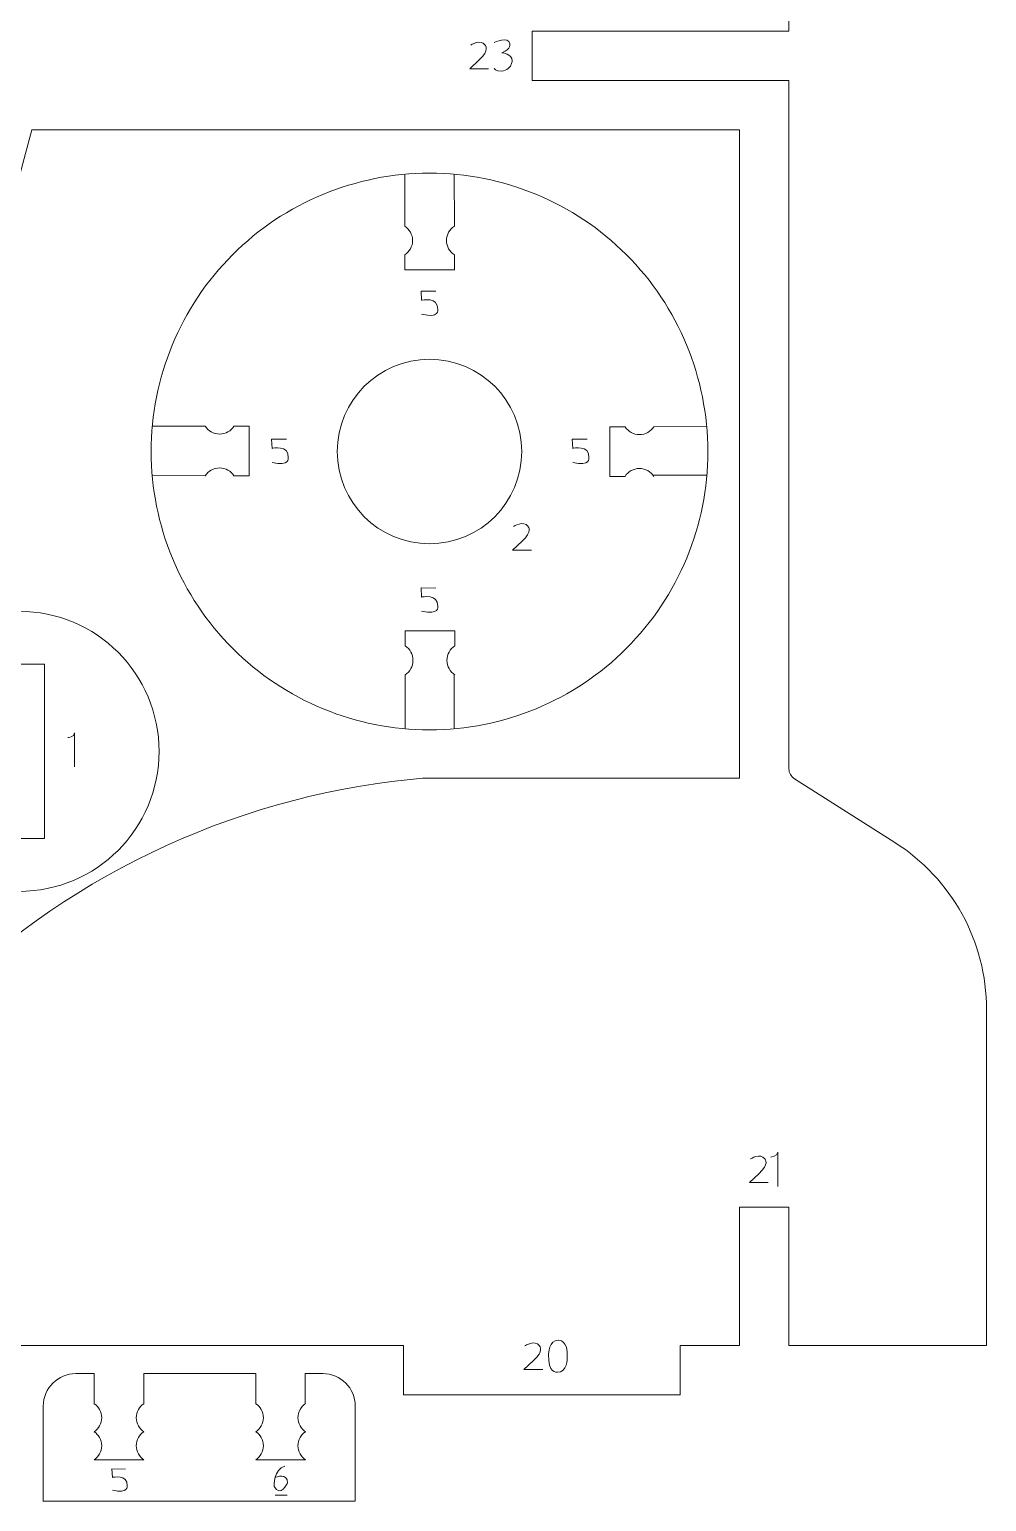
# Model space of a CAD drawing. Header units: centimetres. Extents: x -25 to 25, y -32.5 to 32.5.
# Drawn here: x 9 to 14.87, y -12.8 to -3.77 of the extents above; entities that cross this region are included whole.
import ezdxf

# ---------------------------------------------------------------- set-up
doc = ezdxf.new("R2010")
doc.units = ezdxf.units.CM
doc.header["$MEASUREMENT"] = 0
doc.layers.add('Capa 1', color=7, linetype='Continuous')

msp = doc.modelspace()

# ---------------------------------------------------------------- linework, layer by layer
at = {"layer": 'Capa 1', "color": 18, "lineweight": 9}
for points, knots in [([(13.41842, -3.47706), (13.48267, -3.47702), (13.54433, -3.50248), (13.58978, -3.54789), (13.58978, -3.54789), (13.63523, -3.5933), (13.66077, -3.65521), (13.66082, -3.71942), (13.66082, -3.71942), (13.66082, -3.71942), (13.66082, -3.78002), (13.66082, -3.78002), (13.66082, -3.78002), (13.66082, -3.78002), (12.08529, -3.78002), (12.08529, -3.78002), (12.08529, -3.78002), (12.08529, -3.78002), (12.08529, -4.08302), (12.08529, -4.08302), (12.08529, -4.08302), (12.08529, -4.08302), (13.66082, -4.08302), (13.66082, -4.08302), (13.66082, -4.08302), (13.66082, -4.08302), (13.66082, -8.30268), (13.66082, -8.30268), (13.66082, -8.30268), (13.66082, -8.32759), (13.67355, -8.35072), (13.69455, -8.36408), (13.69455, -8.36408), (13.69455, -8.36408), (14.3107, -8.75548), (14.3107, -8.75548), (14.3107, -8.75548), (14.66064, -8.97773), (14.87269, -9.3639), (14.87278, -9.77847), (14.87278, -9.77847), (14.87278, -9.77847), (14.87278, -11.83939), (14.87278, -11.83939), (14.87278, -11.83939), (14.87278, -11.83939), (13.66082, -11.83939), (13.66082, -11.83939), (13.66082, -11.83939), (13.66082, -11.83939), (13.66082, -10.99107), (13.66082, -10.99107), (13.66082, -10.99107), (13.66082, -10.99107), (13.35786, -10.99107), (13.35786, -10.99107), (13.35786, -10.99107), (13.35786, -10.99107), (13.35786, -11.83939), (13.35786, -11.83939), (13.35786, -11.83939), (13.35786, -11.83939), (12.99426, -11.83939), (12.99426, -11.83939), (12.99426, -11.83939), (12.99426, -11.83939), (12.99426, -12.14239), (12.99426, -12.14239), (12.99426, -12.14239), (12.99426, -12.14239), (11.29753, -12.14239), (11.29753, -12.14239), (11.29753, -12.14239), (11.29753, -12.14239), (11.29753, -11.83939), (11.29753, -11.83939), (11.29753, -11.83939), (11.29753, -11.83939), (7.60113, -11.83939), (7.60113, -11.83939), (7.60113, -11.83939), (7.60113, -11.83939), (7.60113, -8.50659), (7.60113, -8.50659), (7.60113, -8.50659), (7.60113, -8.50659), (8.36101, -5.67064), (8.36101, -5.67064), (8.36101, -5.67064), (8.36101, -5.67064), (8.18816, -5.67064), (8.18816, -5.67064)], [0, 0, 0, 0, 0.0416667, 0.0416667, 0.0416667, 0.0416667, 0.0833333, 0.0833333, 0.0833333, 0.0833333, 0.125, 0.125, 0.125, 0.125, 0.1666667, 0.1666667, 0.1666667, 0.1666667, 0.2083333, 0.2083333, 0.2083333, 0.2083333, 0.25, 0.25, 0.25, 0.25, 0.2916667, 0.2916667, 0.2916667, 0.2916667, 0.3333333, 0.3333333, 0.3333333, 0.3333333, 0.375, 0.375, 0.375, 0.375, 0.4166667, 0.4166667, 0.4166667, 0.4166667, 0.4583333, 0.4583333, 0.4583333, 0.4583333, 0.5, 0.5, 0.5, 0.5, 0.5416667, 0.5416667, 0.5416667, 0.5416667, 0.5833333, 0.5833333, 0.5833333, 0.5833333, 0.625, 0.625, 0.625, 0.625, 0.6666667, 0.6666667, 0.6666667, 0.6666667, 0.7083333, 0.7083333, 0.7083333, 0.7083333, 0.75, 0.75, 0.75, 0.75, 0.7916667, 0.7916667, 0.7916667, 0.7916667, 0.8333333, 0.8333333, 0.8333333, 0.8333333, 0.875, 0.875, 0.875, 0.875, 0.9166667, 0.9166667, 0.9166667, 0.9166667, 1, 1, 1, 1]), ([(11.41394, -8.36154), (11.41394, -8.36154), (11.22569, -8.38063), (11.22569, -8.38063), (11.22569, -8.38063), (10.1247, -8.52174), (9.10701, -9.039), (8.34446, -9.84557), (8.34446, -9.84557), (8.34446, -9.84557), (8.18613, -10.02151), (8.18613, -10.02151), (8.18613, -10.02151), (8.18613, -10.02151), (7.90413, -10.02151), (7.90413, -10.02151), (7.90413, -10.02151), (7.90413, -10.02151), (7.90413, -8.54648), (7.90413, -8.54648), (7.90413, -8.54648), (7.90413, -8.54648), (9.01891, -4.38602), (9.01891, -4.38602), (9.01891, -4.38602), (9.01891, -4.38602), (13.35786, -4.38602), (13.35786, -4.38602), (13.35786, -4.38602), (13.35786, -4.38602), (13.35786, -8.36154), (13.35786, -8.36154), (13.35786, -8.36154), (13.35786, -8.36154), (11.41394, -8.36154), (11.41394, -8.36154)], [0, 0, 0, 0, 0.1, 0.1, 0.1, 0.1, 0.2, 0.2, 0.2, 0.2, 0.3, 0.3, 0.3, 0.3, 0.4, 0.4, 0.4, 0.4, 0.5, 0.5, 0.5, 0.5, 0.6, 0.6, 0.6, 0.6, 0.7, 0.7, 0.7, 0.7, 0.8, 0.8, 0.8, 0.8, 1, 1, 1, 1])]:
    msp.add_open_spline(points, degree=3, knots=knots, dxfattribs=at)
at = {"layer": 'Capa 1', "color": 22, "lineweight": 5}
for points, knots in [([(11.70915, -3.8665), (11.70915, -3.8665), (11.77098, -3.82569), (11.79814, -3.8665), (11.79814, -3.8665), (11.79814, -3.8665), (11.82906, -3.8974), (11.76107, -3.95674)], [0, 0, 0, 0, 0.3333333, 0.3333333, 0.3333333, 0.3333333, 1, 1, 1, 1]), ([(11.85361, -4.0079), (11.85361, -4.0079), (11.86084, -4.02638), (11.89689, -4.02518), (11.89689, -4.02518), (11.9156, -4.02456), (11.929, -4.01787), (11.93872, -4.01022), (11.93872, -4.01022), (11.96242, -3.99152), (11.96364, -3.96248), (11.96364, -3.96248), (11.96364, -3.96248), (11.96242, -3.92077), (11.9012, -3.91273), (11.9012, -3.91273), (11.9012, -3.91273), (11.96116, -3.89044), (11.94879, -3.85831), (11.94879, -3.85831), (11.94879, -3.85831), (11.94015, -3.80888), (11.85361, -3.85087), (11.85361, -3.85087)], [0, 0, 0, 0, 0.1428571, 0.1428571, 0.1428571, 0.1428571, 0.2857143, 0.2857143, 0.2857143, 0.2857143, 0.4285714, 0.4285714, 0.4285714, 0.4285714, 0.5714286, 0.5714286, 0.5714286, 0.5714286, 0.7142857, 0.7142857, 0.7142857, 0.7142857, 1, 1, 1, 1]), ([(11.76107, -3.95674), (11.76107, -3.95674), (11.70299, -4.01112), (11.70299, -4.01112), (11.70299, -4.01112), (11.70299, -4.01112), (11.81831, -4.01112), (11.81831, -4.01112)], [0, 0, 0, 0, 0.3333333, 0.3333333, 0.3333333, 0.3333333, 1, 1, 1, 1]), ([(11.49633, -5.37459), (11.49633, -5.37459), (11.40486, -5.37404), (11.40486, -5.37404), (11.40486, -5.37404), (11.40486, -5.37404), (11.40815, -5.43042), (11.40815, -5.43042)], [0, 0, 0, 0, 0.3333333, 0.3333333, 0.3333333, 0.3333333, 1, 1, 1, 1]), ([(11.40815, -5.43042), (11.40815, -5.43042), (11.51324, -5.40636), (11.50706, -5.48759), (11.50706, -5.48759), (11.50706, -5.48759), (11.51817, -5.54328), (11.40815, -5.51607)], [0, 0, 0, 0, 0.3333333, 0.3333333, 0.3333333, 0.3333333, 1, 1, 1, 1]), ([(10.57991, -6.283), (10.57991, -6.283), (10.48844, -6.28245), (10.48844, -6.28245), (10.48844, -6.28245), (10.48844, -6.28245), (10.49173, -6.33883), (10.49173, -6.33883)], [0, 0, 0, 0, 0.3333333, 0.3333333, 0.3333333, 0.3333333, 1, 1, 1, 1]), ([(10.49173, -6.33883), (10.49173, -6.33883), (10.59682, -6.31477), (10.59064, -6.396), (10.59064, -6.396), (10.59064, -6.396), (10.60175, -6.45169), (10.49173, -6.42448)], [0, 0, 0, 0, 0.3333333, 0.3333333, 0.3333333, 0.3333333, 1, 1, 1, 1]), ([(12.42317, -6.283), (12.42317, -6.283), (12.3317, -6.28245), (12.3317, -6.28245), (12.3317, -6.28245), (12.3317, -6.28245), (12.33499, -6.33883), (12.33499, -6.33883)], [0, 0, 0, 0, 0.3333333, 0.3333333, 0.3333333, 0.3333333, 1, 1, 1, 1]), ([(12.33499, -6.33883), (12.33499, -6.33883), (12.44008, -6.31477), (12.4339, -6.396), (12.4339, -6.396), (12.4339, -6.396), (12.44501, -6.45169), (12.33499, -6.42448)], [0, 0, 0, 0, 0.3333333, 0.3333333, 0.3333333, 0.3333333, 1, 1, 1, 1]), ([(11.97221, -6.81778), (11.97221, -6.81778), (12.03404, -6.77697), (12.0612, -6.81778), (12.0612, -6.81778), (12.0612, -6.81778), (12.09212, -6.84868), (12.02413, -6.90802)], [0, 0, 0, 0, 0.3333333, 0.3333333, 0.3333333, 0.3333333, 1, 1, 1, 1]), ([(12.02413, -6.90802), (12.02413, -6.90802), (11.96605, -6.9624), (11.96605, -6.9624), (11.96605, -6.9624), (11.96605, -6.9624), (12.08137, -6.9624), (12.08137, -6.9624)], [0, 0, 0, 0, 0.3333333, 0.3333333, 0.3333333, 0.3333333, 1, 1, 1, 1]), ([(11.49633, -7.19491), (11.49633, -7.19491), (11.40486, -7.19436), (11.40486, -7.19436), (11.40486, -7.19436), (11.40486, -7.19436), (11.40815, -7.25074), (11.40815, -7.25074)], [0, 0, 0, 0, 0.3333333, 0.3333333, 0.3333333, 0.3333333, 1, 1, 1, 1]), ([(11.40815, -7.25074), (11.40815, -7.25074), (11.51324, -7.22668), (11.50706, -7.30791), (11.50706, -7.30791), (11.50706, -7.30791), (11.51817, -7.3636), (11.40815, -7.33639)], [0, 0, 0, 0, 0.3333333, 0.3333333, 0.3333333, 0.3333333, 1, 1, 1, 1]), ([(13.42439, -10.69562), (13.42439, -10.69562), (13.48622, -10.65481), (13.51338, -10.69562), (13.51338, -10.69562), (13.51338, -10.69562), (13.5443, -10.72652), (13.47631, -10.78586)], [0, 0, 0, 0, 0.3333333, 0.3333333, 0.3333333, 0.3333333, 1, 1, 1, 1]), ([(13.47631, -10.78586), (13.47631, -10.78586), (13.41823, -10.84024), (13.41823, -10.84024), (13.41823, -10.84024), (13.41823, -10.84024), (13.53355, -10.84024), (13.53355, -10.84024)], [0, 0, 0, 0, 0.3333333, 0.3333333, 0.3333333, 0.3333333, 1, 1, 1, 1]), ([(12.04199, -11.8416), (12.04199, -11.8416), (12.10382, -11.80079), (12.13098, -11.8416), (12.13098, -11.8416), (12.13098, -11.8416), (12.1619, -11.8725), (12.09391, -11.93184)], [0, 0, 0, 0, 0.3333333, 0.3333333, 0.3333333, 0.3333333, 1, 1, 1, 1]), ([(12.24069, -12.00271), (12.24069, -12.00271), (12.18107, -12.0104), (12.18708, -11.8935), (12.18708, -11.8935), (12.18708, -11.8935), (12.18708, -11.80444), (12.24801, -11.80674)], [0, 0, 0, 0, 0.3333333, 0.3333333, 0.3333333, 0.3333333, 1, 1, 1, 1]), ([(12.24801, -11.80693), (12.24801, -11.80693), (12.30768, -11.79928), (12.30169, -11.91612), (12.30169, -11.91612), (12.30169, -11.91612), (12.30165, -12.00517), (12.24069, -12.00293)], [0, 0, 0, 0, 0.3333333, 0.3333333, 0.3333333, 0.3333333, 1, 1, 1, 1]), ([(12.09391, -11.93184), (12.09391, -11.93184), (12.03583, -11.98622), (12.03583, -11.98622), (12.03583, -11.98622), (12.03583, -11.98622), (12.15115, -11.98622), (12.15115, -11.98622)], [0, 0, 0, 0, 0.3333333, 0.3333333, 0.3333333, 0.3333333, 1, 1, 1, 1]), ([(9.59256, -12.59681), (9.59256, -12.59681), (9.50911, -12.59631), (9.50911, -12.59631), (9.50911, -12.59631), (9.50911, -12.59631), (9.51211, -12.64775), (9.51211, -12.64775)], [0, 0, 0, 0, 0.3333333, 0.3333333, 0.3333333, 0.3333333, 1, 1, 1, 1]), ([(9.51211, -12.64775), (9.51211, -12.64775), (9.60799, -12.6258), (9.60235, -12.6999), (9.60235, -12.6999), (9.60235, -12.6999), (9.61248, -12.75071), (9.51211, -12.72589)], [0, 0, 0, 0, 0.3333333, 0.3333333, 0.3333333, 0.3333333, 1, 1, 1, 1]), ([(10.51193, -12.64734), (10.51193, -12.64734), (10.58933, -12.61712), (10.58564, -12.6832), (10.58564, -12.6832), (10.58564, -12.6832), (10.54451, -12.77397), (10.50332, -12.70264), (10.50332, -12.70264), (10.50332, -12.70264), (10.49964, -12.59451), (10.56963, -12.57978)], [0, 0, 0, 0, 0.25, 0.25, 0.25, 0.25, 0.5, 0.5, 0.5, 0.5, 1, 1, 1, 1])]:
    msp.add_open_spline(points, degree=3, knots=knots, dxfattribs=at)
at = {"layer": 'Capa 1', "color": 250, "lineweight": 9}
for points, knots in [([(11.4567, -8.06492), (11.00432, -8.06522), (10.57034, -7.88579), (10.25029, -7.56611), (10.25029, -7.56611), (9.93019, -7.24644), (9.75021, -6.81053), (9.74991, -6.35814), (9.74991, -6.35814), (9.74965, -5.90577), (9.92906, -5.47181), (10.24875, -5.15172), (10.24875, -5.15172), (10.56844, -4.83163), (11.00432, -4.65166), (11.4567, -4.65138), (11.4567, -4.65138), (11.90909, -4.65108), (12.34307, -4.83052), (12.66313, -5.15019), (12.66313, -5.15019), (12.98321, -5.46988), (13.1632, -5.90577), (13.1635, -6.35814), (13.1635, -6.35814), (13.16375, -6.81053), (12.98433, -7.2445), (12.66465, -7.56459), (12.66465, -7.56459), (12.345, -7.88466), (11.90909, -8.06465), (11.4567, -8.06492)], [0, 0, 0, 0, 0.1111111, 0.1111111, 0.1111111, 0.1111111, 0.2222222, 0.2222222, 0.2222222, 0.2222222, 0.3333333, 0.3333333, 0.3333333, 0.3333333, 0.4444444, 0.4444444, 0.4444444, 0.4444444, 0.5555556, 0.5555556, 0.5555556, 0.5555556, 0.6666667, 0.6666667, 0.6666667, 0.6666667, 0.7777778, 0.7777778, 0.7777778, 0.7777778, 1, 1, 1, 1]), ([(11.30465, -5.15234), (11.33364, -5.13373), (11.35285, -5.10121), (11.35285, -5.06421), (11.35285, -5.06421), (11.35285, -5.02721), (11.33364, -4.99469), (11.30465, -4.97609)], [0, 0, 0, 0, 0.3333333, 0.3333333, 0.3333333, 0.3333333, 1, 1, 1, 1]), ([(11.60901, -5.15234), (11.58002, -5.13373), (11.56081, -5.10121), (11.56081, -5.06421), (11.56081, -5.06421), (11.56081, -5.02721), (11.58002, -4.99469), (11.60901, -4.97609)], [0, 0, 0, 0, 0.3333333, 0.3333333, 0.3333333, 0.3333333, 1, 1, 1, 1]), ([(11.30465, -5.15235), (11.30465, -5.15235), (11.30454, -5.24487), (11.30454, -5.24487), (11.30454, -5.24487), (11.30454, -5.24487), (11.60901, -5.24487), (11.60901, -5.24487), (11.60901, -5.24487), (11.60901, -5.24487), (11.60901, -5.15233), (11.60901, -5.15233)], [0, 0, 0, 0, 0.25, 0.25, 0.25, 0.25, 0.5, 0.5, 0.5, 0.5, 1, 1, 1, 1]), ([(10.8911, -6.35815), (10.8911, -6.67053), (11.14433, -6.92373), (11.45669, -6.92373), (11.45669, -6.92373), (11.76905, -6.92377), (12.02229, -6.67053), (12.02229, -6.35815), (12.02229, -6.35815), (12.0223, -6.04576), (11.76905, -5.79256), (11.4567, -5.79256), (11.4567, -5.79256), (11.14433, -5.79255), (10.8911, -6.04576), (10.8911, -6.35815)], [0, 0, 0, 0, 0.2, 0.2, 0.2, 0.2, 0.4, 0.4, 0.4, 0.4, 0.6, 0.6, 0.6, 0.6, 1, 1, 1, 1]), ([(10.2577, -6.20275), (10.23908, -6.23174), (10.20656, -6.25095), (10.16957, -6.25095), (10.16957, -6.25095), (10.13257, -6.25095), (10.10005, -6.23174), (10.08144, -6.20275)], [0, 0, 0, 0, 0.3333333, 0.3333333, 0.3333333, 0.3333333, 1, 1, 1, 1]), ([(10.2577, -6.20275), (10.2577, -6.20275), (10.35021, -6.20264), (10.35021, -6.20264), (10.35021, -6.20264), (10.35021, -6.20264), (10.35021, -6.50711), (10.35021, -6.50711), (10.35021, -6.50711), (10.35021, -6.50711), (10.25768, -6.50711), (10.25768, -6.50711)], [0, 0, 0, 0, 0.25, 0.25, 0.25, 0.25, 0.5, 0.5, 0.5, 0.5, 1, 1, 1, 1]), ([(12.65578, -6.20598), (12.65578, -6.20598), (12.56327, -6.20587), (12.56327, -6.20587), (12.56327, -6.20587), (12.56327, -6.20587), (12.56327, -6.51034), (12.56327, -6.51034), (12.56327, -6.51034), (12.56327, -6.51034), (12.6558, -6.51034), (12.6558, -6.51034)], [0, 0, 0, 0, 0.25, 0.25, 0.25, 0.25, 0.5, 0.5, 0.5, 0.5, 1, 1, 1, 1]), ([(12.83204, -6.20598), (12.81342, -6.23497), (12.7809, -6.25418), (12.7439, -6.25418), (12.7439, -6.25418), (12.70691, -6.25418), (12.67439, -6.23497), (12.65578, -6.20598)], [0, 0, 0, 0, 0.3333333, 0.3333333, 0.3333333, 0.3333333, 1, 1, 1, 1]), ([(10.2577, -6.50711), (10.23908, -6.47812), (10.20656, -6.45891), (10.16957, -6.45891), (10.16957, -6.45891), (10.13257, -6.45891), (10.10005, -6.47812), (10.08144, -6.50711)], [0, 0, 0, 0, 0.3333333, 0.3333333, 0.3333333, 0.3333333, 1, 1, 1, 1]), ([(12.83204, -6.51034), (12.81342, -6.48135), (12.7809, -6.46214), (12.7439, -6.46214), (12.7439, -6.46214), (12.70691, -6.46214), (12.67439, -6.48135), (12.65578, -6.51034)], [0, 0, 0, 0, 0.3333333, 0.3333333, 0.3333333, 0.3333333, 1, 1, 1, 1]), ([(8.08131, -8.19629), (8.08131, -7.72216), (8.46567, -7.3378), (8.93981, -7.3378), (8.93981, -7.3378), (9.41394, -7.3378), (9.79831, -7.72216), (9.79831, -8.19629), (9.79831, -8.19629), (9.79831, -8.67042), (9.41394, -9.0548), (8.93981, -9.0548), (8.93981, -9.0548), (8.46567, -9.0548), (8.08131, -8.67042), (8.08131, -8.19629)], [0, 0, 0, 0, 0.2, 0.2, 0.2, 0.2, 0.4, 0.4, 0.4, 0.4, 0.6, 0.6, 0.6, 0.6, 1, 1, 1, 1]), ([(11.30722, -7.55017), (11.30722, -7.55017), (11.30711, -7.45766), (11.30711, -7.45766), (11.30711, -7.45766), (11.30711, -7.45766), (11.61157, -7.45766), (11.61157, -7.45766), (11.61157, -7.45766), (11.61157, -7.45766), (11.61157, -7.55019), (11.61157, -7.55019)], [0, 0, 0, 0, 0.25, 0.25, 0.25, 0.25, 0.5, 0.5, 0.5, 0.5, 1, 1, 1, 1]), ([(11.30722, -7.72645), (11.33621, -7.70783), (11.35542, -7.67531), (11.35542, -7.63832), (11.35542, -7.63832), (11.35542, -7.60132), (11.33621, -7.5688), (11.30722, -7.55019)], [0, 0, 0, 0, 0.3333333, 0.3333333, 0.3333333, 0.3333333, 1, 1, 1, 1]), ([(11.61157, -7.72645), (11.58259, -7.70783), (11.56338, -7.67531), (11.56338, -7.63832), (11.56338, -7.63832), (11.56338, -7.60132), (11.58259, -7.5688), (11.61157, -7.55019)], [0, 0, 0, 0, 0.3333333, 0.3333333, 0.3333333, 0.3333333, 1, 1, 1, 1]), ([(9.09636, -7.66099), (9.09636, -7.66099), (9.09636, -8.7316), (9.09636, -8.7316), (9.09636, -8.7316), (9.09636, -8.7316), (8.78326, -8.7316), (8.78326, -8.7316), (8.78326, -8.7316), (8.78326, -8.7316), (8.78326, -7.66099), (8.78326, -7.66099), (8.78326, -7.66099), (8.78326, -7.66099), (9.09636, -7.66099), (9.09636, -7.66099)], [0, 0, 0, 0, 0.2, 0.2, 0.2, 0.2, 0.4, 0.4, 0.4, 0.4, 0.6, 0.6, 0.6, 0.6, 1, 1, 1, 1]), ([(9.08846, -12.79595), (9.08846, -12.50398), (9.08846, -12.21115), (9.08846, -12.21115), (9.08846, -12.21115), (9.08846, -12.10119), (9.17842, -12.01123), (9.28837, -12.01123), (9.28837, -12.01123), (9.28837, -12.01123), (9.3997, -12.01123), (9.3997, -12.01123), (9.3997, -12.01123), (9.3997, -12.01123), (9.39957, -12.19606), (9.39957, -12.19606)], [0, 0, 0, 0, 0.2, 0.2, 0.2, 0.2, 0.4, 0.4, 0.4, 0.4, 0.6, 0.6, 0.6, 0.6, 1, 1, 1, 1]), ([(9.70558, -12.1959), (9.70558, -12.1959), (9.70558, -12.01123), (9.70558, -12.01123), (9.70558, -12.01123), (9.70558, -12.01123), (10.39094, -12.01123), (10.39094, -12.01123), (10.39094, -12.01123), (10.39094, -12.01123), (10.39094, -12.1959), (10.39094, -12.1959)], [0, 0, 0, 0, 0.25, 0.25, 0.25, 0.25, 0.5, 0.5, 0.5, 0.5, 1, 1, 1, 1]), ([(10.69408, -12.19765), (10.69408, -12.19765), (10.69482, -12.01123), (10.69482, -12.01123), (10.69482, -12.01123), (10.69482, -12.01123), (10.8016, -12.01123), (10.8016, -12.01123), (10.8016, -12.01123), (10.91155, -12.01123), (11.00152, -12.10119), (11.00152, -12.21115), (11.00152, -12.21115), (11.00152, -12.21115), (11.00152, -12.50104), (11.00152, -12.79154)], [0, 0, 0, 0, 0.2, 0.2, 0.2, 0.2, 0.4, 0.4, 0.4, 0.4, 0.6, 0.6, 0.6, 0.6, 1, 1, 1, 1]), ([(9.39957, -12.36787), (9.42782, -12.34974), (9.44655, -12.31804), (9.44655, -12.28197), (9.44655, -12.28197), (9.44655, -12.2459), (9.42782, -12.2142), (9.39957, -12.19606)], [0, 0, 0, 0, 0.3333333, 0.3333333, 0.3333333, 0.3333333, 1, 1, 1, 1]), ([(9.70558, -12.36771), (9.67732, -12.34957), (9.65859, -12.31787), (9.65859, -12.28181), (9.65859, -12.28181), (9.65859, -12.24574), (9.67732, -12.21404), (9.70558, -12.1959)], [0, 0, 0, 0, 0.3333333, 0.3333333, 0.3333333, 0.3333333, 1, 1, 1, 1]), ([(10.39094, -12.36771), (10.4192, -12.34957), (10.43792, -12.31787), (10.43792, -12.28181), (10.43792, -12.28181), (10.43792, -12.24574), (10.4192, -12.21404), (10.39094, -12.1959)], [0, 0, 0, 0, 0.3333333, 0.3333333, 0.3333333, 0.3333333, 1, 1, 1, 1]), ([(10.69695, -12.36755), (10.6687, -12.34941), (10.64997, -12.31771), (10.64997, -12.28164), (10.64997, -12.28164), (10.64997, -12.24558), (10.6687, -12.21387), (10.69695, -12.19574)], [0, 0, 0, 0, 0.3333333, 0.3333333, 0.3333333, 0.3333333, 1, 1, 1, 1]), ([(9.39957, -12.53968), (9.42782, -12.52155), (9.44655, -12.48985), (9.44655, -12.45378), (9.44655, -12.45378), (9.44655, -12.41771), (9.42782, -12.38601), (9.39957, -12.36787)], [0, 0, 0, 0, 0.3333333, 0.3333333, 0.3333333, 0.3333333, 1, 1, 1, 1]), ([(9.70558, -12.53952), (9.67732, -12.52138), (9.65859, -12.48968), (9.65859, -12.45361), (9.65859, -12.45361), (9.65859, -12.41755), (9.67732, -12.38585), (9.70558, -12.36771)], [0, 0, 0, 0, 0.3333333, 0.3333333, 0.3333333, 0.3333333, 1, 1, 1, 1]), ([(10.39094, -12.53952), (10.4192, -12.52138), (10.43792, -12.48968), (10.43792, -12.45361), (10.43792, -12.45361), (10.43792, -12.41755), (10.4192, -12.38585), (10.39094, -12.36771)], [0, 0, 0, 0, 0.3333333, 0.3333333, 0.3333333, 0.3333333, 1, 1, 1, 1]), ([(10.69695, -12.53936), (10.6687, -12.52122), (10.64997, -12.48952), (10.64997, -12.45345), (10.64997, -12.45345), (10.64997, -12.41738), (10.6687, -12.38568), (10.69695, -12.36755)], [0, 0, 0, 0, 0.3333333, 0.3333333, 0.3333333, 0.3333333, 1, 1, 1, 1])]:
    msp.add_open_spline(points, degree=3, knots=knots, dxfattribs=at)
for points in [[(11.30465, -4.97609), (11.30465, -4.97609), (11.30482, -4.65824), (11.30482, -4.65824)], [(11.60877, -4.65807), (11.60877, -4.65807), (11.60901, -4.97609), (11.60901, -4.97609)], [(9.75697, -6.20181), (9.75697, -6.20181), (10.08144, -6.20275), (10.08144, -6.20275)], [(12.83204, -6.20598), (12.83204, -6.20598), (13.15646, -6.20439), (13.15646, -6.20439)], [(10.08144, -6.50711), (10.08144, -6.50711), (9.75642, -6.50575), (9.75642, -6.50575)], [(13.15746, -6.50253), (13.15746, -6.50253), (12.83283, -6.50245), (12.83283, -6.50245)], [(11.30657, -8.05841), (11.30657, -8.05841), (11.30722, -7.72645), (11.30722, -7.72645)], [(11.60793, -7.724), (11.60793, -7.724), (11.60802, -8.05811), (11.60802, -8.05811)], [(9.39957, -12.53968), (9.39957, -12.53968), (9.70558, -12.53952), (9.70558, -12.53952)], [(10.39094, -12.53952), (10.39094, -12.53952), (10.69695, -12.53936), (10.69695, -12.53936)], [(11.00152, -12.79339), (11.00152, -12.79339), (9.08846, -12.79339), (9.08846, -12.79339)]]:
    msp.add_open_spline(points, degree=3, dxfattribs=at)
at = {"layer": 'Capa 1', "color": 22, "lineweight": 5}
for points in [[(9.23864, -8.11214), (9.23864, -8.11214), (9.27905, -8.11049), (9.28069, -8.08272)], [(9.28069, -8.08272), (9.28069, -8.08272), (9.28069, -8.29223), (9.28069, -8.29223)], [(13.54977, -10.68352), (13.54977, -10.68352), (13.59018, -10.68187), (13.59182, -10.6541)], [(13.59182, -10.6541), (13.59182, -10.6541), (13.59182, -10.86361), (13.59182, -10.86361)]]:
    msp.add_open_spline(points, degree=3, dxfattribs=at)
at = {"layer": 'Capa 1', "color": 240, "lineweight": 9}
msp.add_open_spline([(10.5097, -12.75765), (10.5097, -12.75765), (10.58357, -12.75765), (10.58357, -12.75765)], degree=3, dxfattribs=at)

doc.saveas('drawing.dxf')
